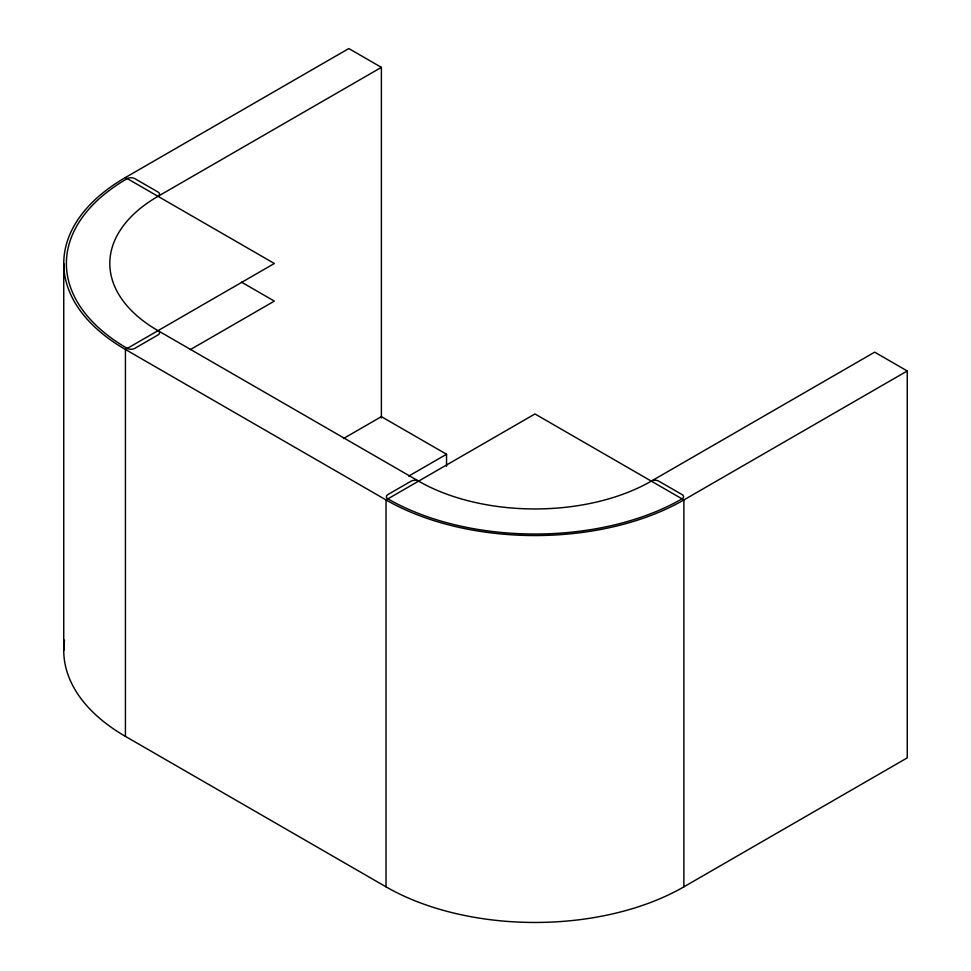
<?xml version="1.0" encoding="UTF-8"?>
<svg xmlns="http://www.w3.org/2000/svg" width="971" height="971" viewBox="0 0 971 971"><rect width="100%" height="100%" fill="white"/><g stroke="black" fill="none" stroke-linecap="round" stroke-linejoin="round"><path stroke-width="1.46" d="M651.298 481.131A5.268 3.034 0 0 1 658.751 481.131L682.018 494.555A5.268 3.034 0 0 1 682.018 498.863A207.976 120.076 0 0 1 387.902 498.863A5.268 3.034 0 0 1 387.902 494.555L411.17 481.131A5.268 3.034 0 0 1 418.61 481.131A164.536 94.988 0 0 0 651.298 481.131L874.677 352.157L907.254 370.971L907.254 757.865L683.875 886.839A210.598 121.593 0 0 1 386.033 886.839L125.429 736.382L125.429 349.475A210.598 121.593 0 0 1 125.429 177.523L348.807 48.55L381.385 67.363L381.385 417.991M158.006 196.324A5.268 3.034 0 0 0 158.006 192.027L134.738 178.591A5.268 3.034 0 0 0 127.286 178.591A207.976 120.076 0 0 0 127.286 348.395A5.268 3.034 0 0 0 134.738 348.395L158.006 334.959A5.268 3.034 0 0 0 158.006 330.662A164.536 94.988 0 0 1 158.006 196.324L381.385 67.363M190.316 349.621L274.344 301.107L241.524 282.16M343.503 438.516L381.385 416.644L446.539 454.258L446.539 466.298M408.657 476.13L446.539 454.258M907.254 370.971L683.875 499.931A210.598 121.593 0 0 1 386.033 499.931L125.429 349.475L274.344 263.493L125.429 177.523M158.006 330.662L418.61 481.131M683.875 886.839L683.875 499.931L534.96 413.949L386.033 499.931L386.033 886.839M63.746 263.493L63.746 650.4M125.429 736.382A210.598 121.593 0 0 1 64.487 640.229"/></g></svg>
